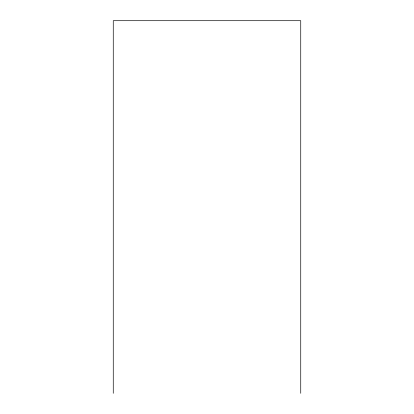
<?xml version="1.0" encoding="UTF-8"?>
<svg xmlns="http://www.w3.org/2000/svg" width="414" height="414" viewBox="0 0 414 414"><rect width="100%" height="100%" fill="white"/><g stroke="black" fill="none" stroke-linecap="round" stroke-linejoin="round"><path stroke-width="0.62" d="M300.735 393.3L300.735 20.7L113.265 20.7L113.265 393.3"/></g></svg>
